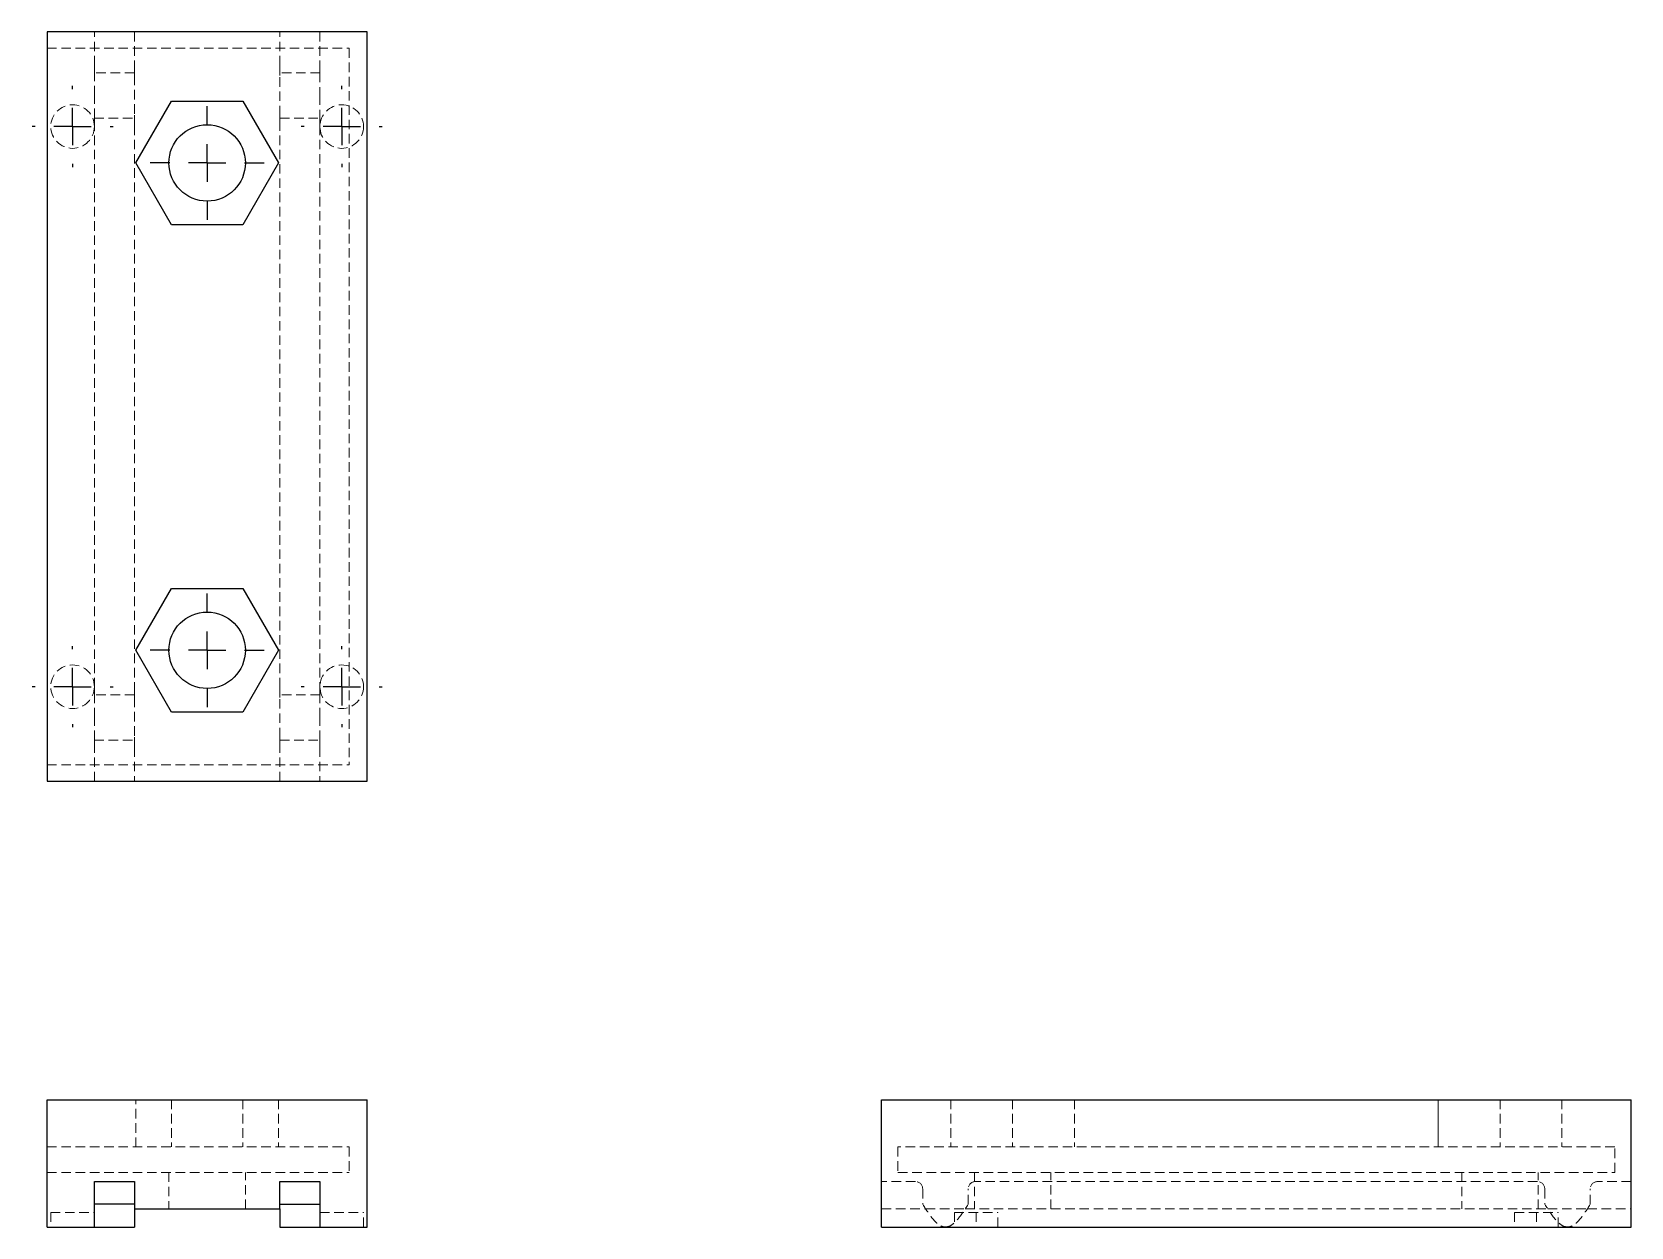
# Model space of a CAD drawing. Header units: millimetres. Extents: x 60 to 273, y 49 to 208.
import ezdxf

# ---------------------------------------------------------------- set-up
doc = ezdxf.new("R2010")
doc.units = ezdxf.units.MM
doc.linetypes.add('HIDDEN', pattern=[1.905, 1.27, -0.635])
doc.layers.add('10', color=7, linetype='Continuous')

# ---------------------------------------------------------------- blocks, each defined once
blk = doc.blocks.new('SW_CENTERMARKSYMBOL_0')
at = {"layer": '10', "color": 0}
for p, q in [((0, 5), (0, 7.6)), ((0, 0), (0, 2.5)), ((-5, 0), (-7.6, 0)), ((0, 0), (-2.5, 0)), ((0, 0), (0, -2.5)), ((0, 0), (2.5, 0)), ((5, 0), (7.6, 0)), ((0, -5), (0, -7.6))]:
    blk.add_line(p, q, dxfattribs=at)
blk = doc.blocks.new('SW_CENTERMARKSYMBOL_1')
at = {"layer": '10', "color": 0}
for p, q in [((0, 5), (0, 7.6)), ((0, 0), (0, 2.5)), ((-5, 0), (-7.6, 0)), ((0, 0), (-2.5, 0)), ((0, 0), (0, -2.5)), ((0, 0), (2.5, 0)), ((5, 0), (7.6, 0)), ((0, -5), (0, -7.6))]:
    blk.add_line(p, q, dxfattribs=at)
blk = doc.blocks.new('SW_CENTERMARKSYMBOL_2')
at = {"layer": '10', "color": 0}
for p, q in [((0, 5), (0, 5.41)), ((0, 0), (0, 2.5)), ((-5, 0), (-5.41, 0)), ((0, 0), (-2.5, 0)), ((0, 0), (0, -2.5)), ((0, 0), (2.5, 0)), ((5, 0), (5.41, 0)), ((0, -5), (0, -5.41))]:
    blk.add_line(p, q, dxfattribs=at)
blk = doc.blocks.new('SW_CENTERMARKSYMBOL_3')
at = {"layer": '10', "color": 0}
for p, q in [((0, 5), (0, 5.41)), ((0, 0), (0, 2.5)), ((-5, 0), (-5.41, 0)), ((0, 0), (-2.5, 0)), ((0, 0), (0, -2.5)), ((0, 0), (2.5, 0)), ((5, 0), (5.41, 0)), ((0, -5), (0, -5.41))]:
    blk.add_line(p, q, dxfattribs=at)
blk = doc.blocks.new('SW_CENTERMARKSYMBOL_4')
at = {"layer": '10', "color": 0}
for p, q in [((0, 5), (0, 5.41)), ((0, 0), (0, 2.5)), ((-5, 0), (-5.41, 0)), ((0, 0), (-2.5, 0)), ((0, 0), (0, -2.5)), ((0, 0), (2.5, 0)), ((5, 0), (5.41, 0)), ((0, -5), (0, -5.41))]:
    blk.add_line(p, q, dxfattribs=at)
blk = doc.blocks.new('SW_CENTERMARKSYMBOL_5')
at = {"layer": '10', "color": 0}
for p, q in [((0, 5), (0, 5.41)), ((0, 0), (0, 2.5)), ((-5, 0), (-5.41, 0)), ((0, 0), (-2.5, 0)), ((0, 0), (0, -2.5)), ((0, 0), (2.5, 0)), ((5, 0), (5.41, 0)), ((0, -5), (0, -5.41))]:
    blk.add_line(p, q, dxfattribs=at)

msp = doc.modelspace()

# ---------------------------------------------------------------- linework, layer by layer
at = {"color": 7, "linetype": 'Continuous', "lineweight": 25}
for p, q in [((104.36, 208), (61.64, 208)), ((61.64, 208), (61.64, 108)), ((104.36, 108), (104.36, 208)), ((73.47, 190.52), (78.24, 198.78)), ((78.24, 198.78), (87.76, 198.78)), ((87.76, 198.78), (92.53, 190.52)), ((78.24, 182.27), (73.47, 190.52)), ((92.53, 190.52), (87.76, 182.27)), ((87.76, 182.27), (78.24, 182.27)), ((73.47, 125.48), (78.24, 133.73)), ((78.24, 133.73), (87.76, 133.73)), ((87.76, 133.73), (92.53, 125.48)), ((78.24, 117.22), (73.47, 125.48)), ((92.53, 125.48), (87.76, 117.22)), ((87.76, 117.22), (78.24, 117.22)), ((61.64, 108), (104.36, 108)), ((61.64, 65.5), (104.36, 65.5)), ((61.64, 48.51), (61.64, 65.5)), ((104.36, 48.51), (104.36, 65.5)), ((173, 48.51), (173, 65.5)), ((173, 65.5), (273, 65.5)), ((273, 48.51), (273, 65.5)), ((67.95, 48.51), (67.95, 54.57)), ((67.95, 54.57), (73.29, 54.57)), ((73.29, 54.57), (73.29, 50.93)), ((92.71, 50.93), (92.71, 54.57)), ((92.71, 54.57), (98.05, 54.57)), ((98.05, 54.57), (98.05, 48.51)), ((73.29, 51.54), (67.95, 51.54)), ((92.71, 51.54), (98.05, 51.54)), ((73.29, 50.93), (92.71, 50.93)), ((61.64, 48.51), (67.95, 48.51)), ((67.95, 48.51), (73.29, 48.51)), ((92.71, 48.51), (98.05, 48.51)), ((98.05, 48.51), (104.36, 48.51)), ((173, 48.51), (273, 48.51))]:
    msp.add_line(p, q, dxfattribs=at)
at = {"color": 7, "linetype": 'HIDDEN', "lineweight": 18}
for p, q in [((67.95, 203.53), (67.95, 208)), ((73.29, 208), (73.29, 203.53)), ((92.71, 203.53), (92.71, 208)), ((98.05, 208), (98.05, 203.53)), ((61.64, 205.82), (101.93, 205.82)), ((101.93, 205.82), (101.93, 110.18)), ((67.95, 203.53), (67.95, 202.56)), ((73.29, 202.56), (73.29, 203.53)), ((92.71, 203.53), (92.71, 202.56)), ((98.05, 202.56), (98.05, 203.53)), ((73.29, 202.56), (67.95, 202.56)), ((73.29, 202.17), (73.29, 196.89)), ((98.05, 202.56), (92.71, 202.56)), ((92.71, 196.89), (92.71, 202.17)), ((67.95, 196.5), (73.29, 196.5)), ((67.95, 196.5), (67.95, 195.52)), ((92.71, 196.5), (98.05, 196.5)), ((92.71, 196.5), (92.71, 195.52)), ((98.05, 195.52), (98.05, 196.5)), ((67.95, 120.52), (67.95, 195.52)), ((73.29, 195.52), (73.29, 120.52)), ((92.71, 120.52), (92.71, 195.52)), ((98.05, 195.52), (98.05, 120.52)), ((67.95, 120.52), (67.95, 119.55)), ((73.29, 119.55), (67.95, 119.55)), ((73.29, 119.55), (73.29, 119.34)), ((92.71, 120.52), (92.71, 119.55)), ((98.05, 119.55), (92.71, 119.55)), ((92.71, 119.34), (92.71, 119.55)), ((98.05, 119.55), (98.05, 120.52)), ((73.29, 119.16), (73.29, 113.88)), ((92.71, 113.88), (92.71, 119.16)), ((67.95, 113.49), (73.29, 113.49)), ((67.95, 113.49), (67.95, 112.51)), ((92.71, 113.49), (98.05, 113.49)), ((92.71, 113.49), (92.71, 112.51)), ((98.05, 112.51), (98.05, 113.49)), ((67.95, 108), (67.95, 112.51)), ((73.29, 112.51), (73.29, 108)), ((92.71, 108), (92.71, 112.51)), ((98.05, 112.51), (98.05, 108)), ((61.64, 110.18), (101.93, 110.18)), ((73.47, 59.19), (73.47, 65.5)), ((78.24, 65.5), (78.24, 59.19)), ((87.76, 65.5), (87.76, 59.19)), ((92.53, 65.5), (92.53, 59.19)), ((182.22, 65.5), (182.22, 59.19)), ((190.48, 65.5), (190.48, 59.19)), ((198.73, 65.5), (198.73, 59.19)), ((247.27, 65.5), (247.27, 59.19)), ((247.27, 59.19), (247.27, 65.5)), ((255.52, 65.5), (255.52, 59.19)), ((263.78, 65.5), (263.78, 59.19)), ((263.78, 65.5), (263.78, 59.19)), ((61.64, 59.19), (101.93, 59.19)), ((101.93, 59.19), (101.93, 55.79)), ((270.82, 59.19), (175.18, 59.19)), ((175.18, 59.19), (175.18, 55.79)), ((247.27, 59.19), (247.27, 59.19)), ((263.78, 59.19), (263.78, 59.19)), ((270.82, 55.79), (270.82, 59.19)), ((61.64, 55.79), (101.93, 55.79)), ((77.9, 55.79), (77.9, 50.93)), ((88.1, 50.93), (88.1, 55.79)), ((175.18, 55.79), (270.82, 55.79)), ((185.38, 55.79), (185.38, 50.93)), ((195.57, 50.93), (195.57, 55.79)), ((250.43, 55.79), (250.43, 50.93)), ((260.62, 50.93), (260.62, 55.79)), ((73.29, 51.54), (73.29, 53.6)), ((92.71, 53.6), (92.71, 51.54)), ((177.51, 54.57), (173, 54.57)), ((178.49, 53.6), (178.49, 51.54)), ((184.55, 51.54), (184.55, 53.6)), ((260.52, 54.57), (185.52, 54.57)), ((261.5, 53.6), (261.5, 51.54)), ((267.56, 51.54), (267.56, 53.6)), ((273, 54.57), (268.53, 54.57)), ((62.13, 50.45), (67.95, 50.45)), ((62.13, 50.45), (62.13, 48.51)), ((98.05, 50.45), (103.87, 50.45)), ((103.87, 48.51), (103.87, 50.45)), ((173, 50.93), (178.88, 50.93)), ((178.88, 50.93), (184.16, 50.93)), ((182.71, 50.45), (188.53, 50.45)), ((182.71, 50.45), (182.71, 48.51)), ((184.16, 50.93), (261.89, 50.93)), ((185.62, 50.45), (185.62, 48.51)), ((185.62, 50.45), (185.62, 48.51)), ((188.53, 48.51), (188.53, 50.45)), ((257.47, 50.45), (263.29, 50.45)), ((257.47, 50.45), (257.47, 48.51)), ((260.38, 50.45), (260.38, 48.51)), ((260.38, 50.45), (260.38, 48.51)), ((261.89, 50.93), (267.17, 50.93)), ((263.29, 48.51), (263.29, 50.45)), ((267.17, 50.93), (273, 50.93))]:
    msp.add_line(p, q, dxfattribs=at)
at = {"color": 7, "linetype": 'HIDDEN', "lineweight": 18, "flags": 128}
for points in [[(73.29, 195.52), (73.29, 195.71), (73.29, 195.9), (73.29, 196.06), (73.29, 196.21), (73.29, 196.33), (73.29, 196.42), (73.29, 196.48), (73.29, 196.5)], [(73.29, 119.55), (73.29, 119.57), (73.29, 119.63), (73.29, 119.72), (73.29, 119.84), (73.29, 119.98), (73.29, 120.15), (73.29, 120.33), (73.29, 120.52)], [(73.29, 112.51), (73.29, 112.7), (73.29, 112.89), (73.29, 113.05), (73.29, 113.2), (73.29, 113.32), (73.29, 113.41), (73.29, 113.47), (73.29, 113.49)]]:
    msp.add_lwpolyline(points, dxfattribs=at)
at = {"color": 7, "linetype": 'HIDDEN', "lineweight": 18}
for centre in [(65.04, 195.38), (100.96, 195.38), (65.04, 120.62), (100.96, 120.62)]:
    msp.add_circle(centre, 2.91, dxfattribs=at)
at = {"color": 7, "linetype": 'Continuous', "lineweight": 25}
for centre in [(83, 190.52), (83, 125.48)]:
    msp.add_circle(centre, 5.1, dxfattribs=at)
at = {"color": 7, "linetype": 'HIDDEN', "lineweight": 18}
for centre, start, end in [((177.51, 53.6), 0, 90), ((185.52, 53.6), 90, 180), ((260.52, 53.6), 0, 90), ((268.53, 53.6), 90, 180)]:
    msp.add_arc(centre, 0.971, start, end, dxfattribs=at)
for points, knots in [([(67.95, 199.53), (67.95, 199.78), (67.95, 200.03), (67.95, 200.54), (67.95, 200.79), (67.95, 201.55), (67.95, 202.06), (67.95, 202.56)], [0, 0, 0, 0, 0.25, 0.25, 0.5, 0.5, 1, 1, 1, 1]), ([(98.05, 202.56), (98.05, 202.06), (98.05, 201.55), (98.05, 200.79), (98.05, 200.54), (98.05, 200.04), (98.05, 199.78), (98.05, 199.53)], [0, 0, 0, 0, 0.5, 0.5, 0.75, 0.75, 1, 1, 1, 1]), ([(67.95, 196.5), (67.95, 197), (67.95, 197.51), (67.95, 198.27), (67.95, 198.52), (67.95, 199.02), (67.95, 199.28), (67.95, 199.53)], [0, 0, 0, 0, 0.5, 0.5, 0.75, 0.75, 1, 1, 1, 1]), ([(98.05, 199.53), (98.05, 199.28), (98.05, 199.02), (98.05, 198.52), (98.05, 198.26), (98.05, 197.51), (98.05, 197), (98.05, 196.5)], [0, 0, 0, 0, 0.25, 0.25, 0.5, 0.5, 1, 1, 1, 1]), ([(67.95, 116.52), (67.95, 116.77), (67.95, 117.03), (67.95, 117.53), (67.95, 117.78), (67.95, 118.54), (67.95, 119.05), (67.95, 119.55)], [0, 0, 0, 0, 0.25, 0.25, 0.5, 0.5, 1, 1, 1, 1]), ([(98.05, 116.52), (98.05, 116.77), (98.05, 117.03), (98.05, 117.53), (98.05, 117.78), (98.05, 118.54), (98.05, 119.05), (98.05, 119.55)], [0, 0, 0, 0, 0.25, 0.25, 0.5, 0.5, 1, 1, 1, 1]), ([(67.95, 113.49), (67.95, 113.99), (67.95, 114.5), (67.95, 115.26), (67.95, 115.51), (67.95, 116.01), (67.95, 116.27), (67.95, 116.52)], [0, 0, 0, 0, 0.5, 0.5, 0.75, 0.75, 1, 1, 1, 1]), ([(98.05, 113.49), (98.05, 113.99), (98.05, 114.5), (98.05, 115.26), (98.05, 115.51), (98.05, 116.01), (98.05, 116.27), (98.05, 116.52)], [0, 0, 0, 0, 0.5, 0.5, 0.75, 0.75, 1, 1, 1, 1]), ([(178.49, 51.54), (178.99, 50.75), (179.5, 49.96), (180.26, 49.12), (180.51, 48.89), (181.01, 48.59), (181.27, 48.51), (181.52, 48.51)], [0, 0, 0, 0, 0.5, 0.5, 0.75, 0.75, 1, 1, 1, 1]), ([(181.52, 48.51), (181.77, 48.51), (182.03, 48.59), (182.53, 48.89), (182.78, 49.12), (183.54, 49.96), (184.05, 50.75), (184.55, 51.54)], [0, 0, 0, 0, 0.25, 0.25, 0.5, 0.5, 1, 1, 1, 1]), ([(264.53, 48.51), (264.28, 48.51), (264.02, 48.59), (263.52, 48.89), (263.26, 49.12), (262.51, 49.96), (262, 50.75), (261.5, 51.54)], [0, 0, 0, 0, 0.25, 0.25, 0.5, 0.5, 1, 1, 1, 1]), ([(267.56, 51.54), (267.06, 50.75), (266.55, 49.96), (265.79, 49.12), (265.54, 48.89), (265.04, 48.59), (264.78, 48.51), (264.53, 48.51)], [0, 0, 0, 0, 0.5, 0.5, 0.75, 0.75, 1, 1, 1, 1])]:
    msp.add_open_spline(points, degree=3, knots=knots, dxfattribs=at)
for points in [[(73.29, 202.56), (73.29, 202.43), (73.29, 202.3), (73.29, 202.17)], [(92.71, 202.17), (92.71, 202.3), (92.71, 202.43), (92.71, 202.56)], [(73.29, 196.89), (73.29, 196.76), (73.29, 196.63), (73.29, 196.5)], [(92.71, 196.5), (92.71, 196.63), (92.71, 196.76), (92.71, 196.89)], [(73.29, 119.55), (73.29, 119.42), (73.29, 119.29), (73.29, 119.16)], [(92.71, 119.55), (92.71, 119.42), (92.71, 119.29), (92.71, 119.16)], [(73.29, 113.88), (73.29, 113.75), (73.29, 113.62), (73.29, 113.49)], [(92.71, 113.88), (92.71, 113.75), (92.71, 113.62), (92.71, 113.49)]]:
    msp.add_open_spline(points, degree=3, dxfattribs=at)
at = {"color": 7, "linetype": 'Continuous', "lineweight": 25}
for points in [[(73.29, 50.93), (73.29, 50.26), (73.29, 49.63), (73.29, 48.98), (73.29, 48.8), (73.29, 48.57), (73.29, 48.51), (73.29, 48.51)], [(92.71, 50.93), (92.71, 50.26), (92.71, 49.63), (92.71, 48.98), (92.71, 48.8), (92.71, 48.57), (92.71, 48.51), (92.71, 48.51)]]:
    msp.add_open_spline(points, degree=3, knots=[0, 0, 0, 0, 0.5, 0.5, 0.75, 0.75, 1, 1, 1, 1], dxfattribs=at)

# ---------------------------------------------------------------- block references
at = {"layer": '10'}
for name, p in [('SW_CENTERMARKSYMBOL_2', (65.04, 195.38)), ('SW_CENTERMARKSYMBOL_5', (100.96, 195.38)), ('SW_CENTERMARKSYMBOL_1', (83, 190.52)), ('SW_CENTERMARKSYMBOL_0', (83, 125.48)), ('SW_CENTERMARKSYMBOL_3', (65.04, 120.62)), ('SW_CENTERMARKSYMBOL_4', (100.96, 120.62))]:
    msp.add_blockref(name, p, dxfattribs=at)

doc.saveas('drawing.dxf')
